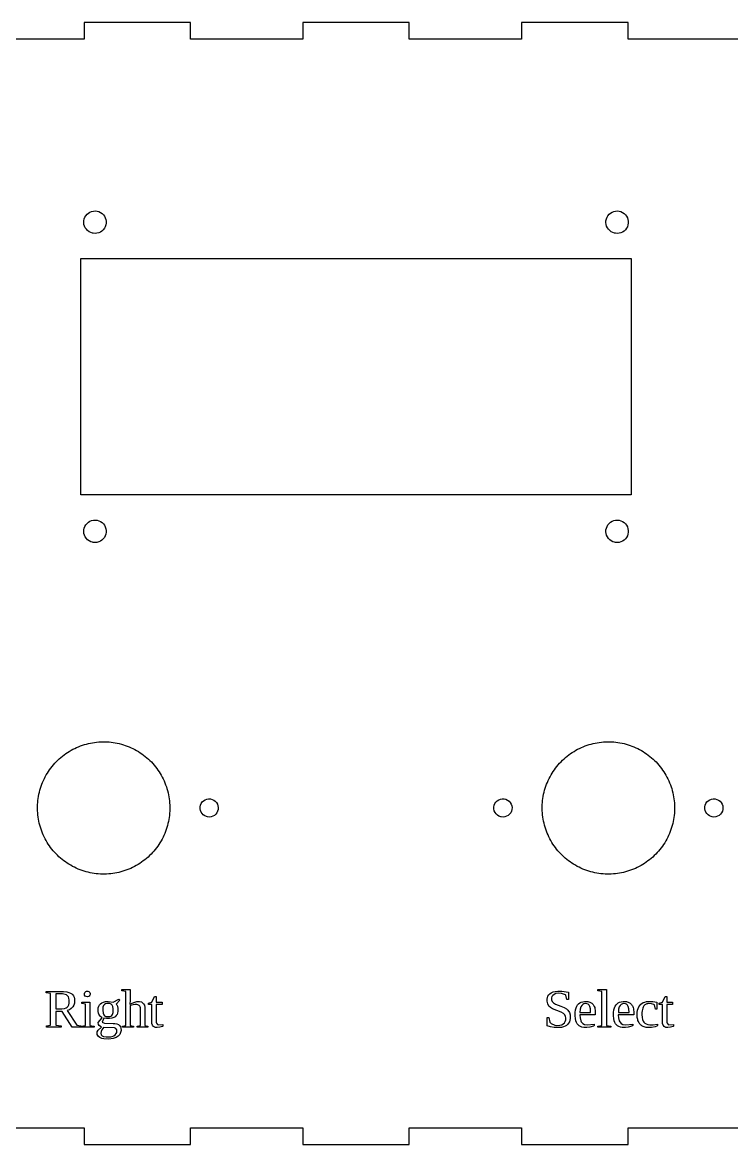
# Model space of a CAD drawing. Header units: metres. Extents: x 0 to 390, y 0 to 200.
# Drawn here: x 135.5 to 262, y 0 to 200 of the extents above; entities that cross this region are included whole.
import ezdxf

# ---------------------------------------------------------------- set-up
doc = ezdxf.new("R2010")
doc.units = ezdxf.units.M

msp = doc.modelspace()

# ---------------------------------------------------------------- linework, layer by layer
for p, q in [((165.5, 200), (146.5, 200)), ((146.5, 200), (146.5, 197)), ((165.5, 197), (165.5, 200)), ((204.5, 200), (185.5, 200)), ((185.5, 200), (185.5, 197)), ((204.5, 197), (204.5, 200)), ((243.5, 200), (224.5, 200)), ((224.5, 200), (224.5, 197)), ((243.5, 197), (243.5, 200)), ((146.5, 197), (126.5, 197)), ((185.5, 197), (165.5, 197)), ((224.5, 197), (204.5, 197)), ((263.5, 197), (243.5, 197)), ((147.027, 165.805), (147.274, 166.018)), ((147.274, 166.018), (147.553, 166.188)), ((147.553, 166.188), (147.856, 166.31)), ((147.856, 166.31), (148.174, 166.381)), ((148.174, 166.381), (148.5, 166.399)), ((148.5, 166.399), (148.825, 166.365)), ((148.825, 166.365), (149.139, 166.277)), ((149.139, 166.277), (149.435, 166.14)), ((149.435, 166.14), (149.705, 165.957)), ((240.127, 165.805), (240.374, 166.018)), ((240.374, 166.018), (240.653, 166.188)), ((240.653, 166.188), (240.956, 166.31)), ((240.956, 166.31), (241.274, 166.381)), ((241.274, 166.381), (241.6, 166.399)), ((241.6, 166.399), (241.925, 166.365)), ((241.925, 166.365), (242.239, 166.277)), ((242.239, 166.277), (242.535, 166.14)), ((242.535, 166.14), (242.805, 165.957)), ((146.451, 164.325), (146.466, 164.651)), ((146.49, 164.001), (146.451, 164.325)), ((146.466, 164.651), (146.533, 164.97)), ((146.581, 163.687), (146.49, 164.001)), ((146.533, 164.97), (146.651, 165.274)), ((146.651, 165.274), (146.817, 165.555)), ((146.817, 165.555), (147.027, 165.805)), ((149.705, 165.957), (149.942, 165.732)), ((149.942, 165.732), (150.139, 165.472)), ((150.139, 165.472), (150.29, 165.183)), ((150.29, 165.183), (150.393, 164.873)), ((150.442, 164.224), (150.387, 163.903)), ((150.393, 164.873), (150.444, 164.551)), ((150.444, 164.551), (150.442, 164.224)), ((239.551, 164.325), (239.566, 164.651)), ((239.59, 164.001), (239.551, 164.325)), ((239.566, 164.651), (239.633, 164.97)), ((239.681, 163.687), (239.59, 164.001)), ((239.633, 164.97), (239.751, 165.274)), ((239.751, 165.274), (239.917, 165.555)), ((239.917, 165.555), (240.127, 165.805)), ((242.805, 165.957), (243.042, 165.732)), ((243.042, 165.732), (243.239, 165.472)), ((243.239, 165.472), (243.39, 165.183)), ((243.39, 165.183), (243.493, 164.873)), ((243.542, 164.224), (243.487, 163.903)), ((243.493, 164.873), (243.544, 164.551)), ((243.544, 164.551), (243.542, 164.224)), ((146.722, 163.393), (146.581, 163.687)), ((146.909, 163.125), (146.722, 163.393)), ((147.137, 162.891), (146.909, 163.125)), ((147.4, 162.698), (147.137, 162.891)), ((147.69, 162.55), (147.4, 162.698)), ((148.001, 162.451), (147.69, 162.55)), ((148.15, 162.423), (148.001, 162.451)), ((148.475, 162.4), (148.15, 162.423)), ((148.8, 162.431), (148.475, 162.4)), ((149.116, 162.514), (148.8, 162.431)), ((149.413, 162.647), (149.116, 162.514)), ((149.686, 162.827), (149.413, 162.647)), ((149.925, 163.049), (149.686, 162.827)), ((150.125, 163.307), (149.925, 163.049)), ((150.28, 163.594), (150.125, 163.307)), ((150.387, 163.903), (150.28, 163.594)), ((239.822, 163.393), (239.681, 163.687)), ((240.009, 163.125), (239.822, 163.393)), ((240.237, 162.891), (240.009, 163.125)), ((240.5, 162.698), (240.237, 162.891)), ((240.79, 162.55), (240.5, 162.698)), ((241.101, 162.451), (240.79, 162.55)), ((241.25, 162.423), (241.101, 162.451)), ((241.575, 162.4), (241.25, 162.423)), ((241.9, 162.431), (241.575, 162.4)), ((242.216, 162.514), (241.9, 162.431)), ((242.514, 162.647), (242.216, 162.514)), ((242.786, 162.827), (242.514, 162.647)), ((243.025, 163.049), (242.786, 162.827)), ((243.225, 163.307), (243.025, 163.049)), ((243.38, 163.594), (243.225, 163.307)), ((243.487, 163.903), (243.38, 163.594)), ((145.95, 115.8), (145.95, 157.9)), ((145.95, 157.9), (244.05, 157.9)), ((244.05, 157.9), (244.05, 115.8)), ((244.05, 115.8), (145.95, 115.8)), ((146.533, 109.87), (146.651, 110.174)), ((146.651, 110.174), (146.817, 110.455)), ((146.817, 110.455), (147.027, 110.705)), ((147.027, 110.705), (147.274, 110.918)), ((147.274, 110.918), (147.553, 111.088)), ((147.553, 111.088), (147.856, 111.21)), ((147.856, 111.21), (148.174, 111.281)), ((148.174, 111.281), (148.5, 111.299)), ((148.5, 111.299), (148.825, 111.265)), ((148.825, 111.265), (149.139, 111.177)), ((149.139, 111.177), (149.435, 111.04)), ((149.435, 111.04), (149.705, 110.857)), ((149.705, 110.857), (149.942, 110.632)), ((149.942, 110.632), (150.139, 110.372)), ((150.139, 110.372), (150.29, 110.083)), ((150.29, 110.083), (150.393, 109.773)), ((239.633, 109.87), (239.751, 110.174)), ((239.751, 110.174), (239.917, 110.455)), ((239.917, 110.455), (240.127, 110.705)), ((240.127, 110.705), (240.374, 110.918)), ((240.374, 110.918), (240.653, 111.088)), ((240.653, 111.088), (240.956, 111.21)), ((240.956, 111.21), (241.274, 111.281)), ((241.274, 111.281), (241.6, 111.299)), ((241.6, 111.299), (241.925, 111.265)), ((241.925, 111.265), (242.239, 111.177)), ((242.239, 111.177), (242.535, 111.04)), ((242.535, 111.04), (242.805, 110.857)), ((242.805, 110.857), (243.042, 110.632)), ((243.042, 110.632), (243.239, 110.372)), ((243.239, 110.372), (243.39, 110.083)), ((243.39, 110.083), (243.493, 109.773)), ((146.451, 109.225), (146.466, 109.551)), ((146.49, 108.901), (146.451, 109.225)), ((146.466, 109.551), (146.533, 109.87)), ((146.581, 108.587), (146.49, 108.901)), ((146.722, 108.293), (146.581, 108.587)), ((146.909, 108.025), (146.722, 108.293)), ((147.137, 107.791), (146.909, 108.025)), ((150.125, 108.207), (149.925, 107.949)), ((150.28, 108.494), (150.125, 108.207)), ((150.387, 108.803), (150.28, 108.494)), ((150.442, 109.124), (150.387, 108.803)), ((150.393, 109.773), (150.444, 109.451)), ((150.444, 109.451), (150.442, 109.124)), ((239.551, 109.225), (239.566, 109.551)), ((239.59, 108.901), (239.551, 109.225)), ((239.566, 109.551), (239.633, 109.87)), ((239.681, 108.587), (239.59, 108.901)), ((239.822, 108.293), (239.681, 108.587)), ((240.009, 108.025), (239.822, 108.293)), ((240.237, 107.791), (240.009, 108.025)), ((243.225, 108.207), (243.025, 107.949)), ((243.38, 108.494), (243.225, 108.207)), ((243.487, 108.803), (243.38, 108.494)), ((243.542, 109.124), (243.487, 108.803)), ((243.493, 109.773), (243.544, 109.451)), ((243.544, 109.451), (243.542, 109.124)), ((147.4, 107.598), (147.137, 107.791)), ((147.69, 107.45), (147.4, 107.598)), ((148.001, 107.351), (147.69, 107.45)), ((148.15, 107.323), (148.001, 107.351)), ((148.475, 107.3), (148.15, 107.323)), ((148.8, 107.331), (148.475, 107.3)), ((149.116, 107.414), (148.8, 107.331)), ((149.413, 107.547), (149.116, 107.414)), ((149.686, 107.727), (149.413, 107.547)), ((149.925, 107.949), (149.686, 107.727)), ((240.5, 107.598), (240.237, 107.791)), ((240.79, 107.45), (240.5, 107.598)), ((241.101, 107.351), (240.79, 107.45)), ((241.25, 107.323), (241.101, 107.351)), ((241.575, 107.3), (241.25, 107.323)), ((241.9, 107.331), (241.575, 107.3)), ((242.216, 107.414), (241.9, 107.331)), ((242.514, 107.547), (242.216, 107.414)), ((242.786, 107.727), (242.514, 107.547)), ((243.025, 107.949), (242.786, 107.727)), ((143.553, 69.8828), (143.866, 70.0805)), ((143.866, 70.0805), (144.186, 70.2682)), ((144.186, 70.2682), (144.511, 70.4457)), ((144.511, 70.4457), (144.842, 70.613)), ((144.842, 70.613), (145.178, 70.7698)), ((145.178, 70.7698), (145.519, 70.9159)), ((145.519, 70.9159), (145.864, 71.0513)), ((145.864, 71.0513), (146.213, 71.1758)), ((146.213, 71.1758), (146.566, 71.2892)), ((146.566, 71.2892), (146.922, 71.3915)), ((146.922, 71.3915), (147.281, 71.4826)), ((147.281, 71.4826), (147.643, 71.5623)), ((147.643, 71.5623), (148.008, 71.6306)), ((148.008, 71.6306), (148.374, 71.6874)), ((148.374, 71.6874), (148.742, 71.7327)), ((148.742, 71.7327), (149.111, 71.7665)), ((149.111, 71.7665), (149.481, 71.7886)), ((149.481, 71.7886), (149.852, 71.7991)), ((149.852, 71.7991), (150.222, 71.7979)), ((150.222, 71.7979), (150.593, 71.7851)), ((150.593, 71.7851), (150.963, 71.7607)), ((150.963, 71.7607), (151.332, 71.7246)), ((151.332, 71.7246), (151.699, 71.677)), ((151.699, 71.677), (152.065, 71.6179)), ((152.065, 71.6179), (152.429, 71.5472)), ((152.429, 71.5472), (152.791, 71.4652)), ((152.791, 71.4652), (153.149, 71.3719)), ((153.149, 71.3719), (153.505, 71.2674)), ((153.505, 71.2674), (153.857, 71.1517)), ((153.857, 71.1517), (154.206, 71.0251)), ((154.206, 71.0251), (154.55, 70.8875)), ((154.55, 70.8875), (154.89, 70.7392)), ((154.89, 70.7392), (155.225, 70.5804)), ((155.225, 70.5804), (155.554, 70.411)), ((155.554, 70.411), (155.879, 70.2314)), ((155.879, 70.2314), (156.197, 70.0417)), ((156.197, 70.0417), (156.509, 69.8421)), ((233.553, 69.8828), (233.866, 70.0805)), ((233.866, 70.0805), (234.186, 70.2682)), ((234.186, 70.2682), (234.511, 70.4457)), ((234.511, 70.4457), (234.842, 70.613)), ((234.842, 70.613), (235.178, 70.7698)), ((235.178, 70.7698), (235.519, 70.9159)), ((235.519, 70.9159), (235.864, 71.0513)), ((235.864, 71.0513), (236.213, 71.1758)), ((236.213, 71.1758), (236.566, 71.2892)), ((236.566, 71.2892), (236.922, 71.3915)), ((236.922, 71.3915), (237.281, 71.4826)), ((237.281, 71.4826), (237.643, 71.5623)), ((237.643, 71.5623), (238.008, 71.6306)), ((238.008, 71.6306), (238.374, 71.6874)), ((238.374, 71.6874), (238.742, 71.7327)), ((238.742, 71.7327), (239.111, 71.7665)), ((239.111, 71.7665), (239.481, 71.7886)), ((239.481, 71.7886), (239.852, 71.7991)), ((239.852, 71.7991), (240.222, 71.7979)), ((240.222, 71.7979), (240.593, 71.7851)), ((240.593, 71.7851), (240.963, 71.7607)), ((240.963, 71.7607), (241.332, 71.7246)), ((241.332, 71.7246), (241.699, 71.677)), ((241.699, 71.677), (242.065, 71.6179)), ((242.065, 71.6179), (242.429, 71.5472)), ((242.429, 71.5472), (242.791, 71.4652)), ((242.791, 71.4652), (243.149, 71.3719)), ((243.149, 71.3719), (243.505, 71.2674)), ((243.505, 71.2674), (243.857, 71.1517)), ((243.857, 71.1517), (244.206, 71.0251)), ((244.206, 71.0251), (244.55, 70.8875)), ((244.55, 70.8875), (244.89, 70.7392)), ((244.89, 70.7392), (245.225, 70.5804)), ((245.225, 70.5804), (245.554, 70.411)), ((245.554, 70.411), (245.879, 70.2314)), ((245.879, 70.2314), (246.197, 70.0417)), ((246.197, 70.0417), (246.509, 69.8421)), ((141.297, 67.9689), (141.552, 68.2383)), ((141.552, 68.2383), (141.815, 68.4996)), ((141.815, 68.4996), (142.086, 68.7525)), ((142.086, 68.7525), (142.365, 68.9968)), ((142.365, 68.9968), (142.651, 69.2322)), ((142.651, 69.2322), (142.945, 69.4585)), ((142.945, 69.4585), (143.245, 69.6754)), ((143.245, 69.6754), (143.553, 69.8828)), ((156.509, 69.8421), (156.815, 69.6328)), ((156.815, 69.6328), (157.115, 69.414)), ((157.115, 69.414), (157.407, 69.1859)), ((157.407, 69.1859), (157.692, 68.9487)), ((157.692, 68.9487), (157.969, 68.7027)), ((157.969, 68.7027), (158.238, 68.448)), ((158.238, 68.448), (158.5, 68.1851)), ((158.5, 68.1851), (158.753, 67.9141)), ((231.297, 67.9689), (231.552, 68.2383)), ((231.552, 68.2383), (231.815, 68.4996)), ((231.815, 68.4996), (232.086, 68.7525)), ((232.086, 68.7525), (232.365, 68.9968)), ((232.365, 68.9968), (232.651, 69.2322)), ((232.651, 69.2322), (232.945, 69.4585)), ((232.945, 69.4585), (233.245, 69.6754)), ((233.245, 69.6754), (233.553, 69.8828)), ((246.509, 69.8421), (246.815, 69.6328)), ((246.815, 69.6328), (247.115, 69.414)), ((247.115, 69.414), (247.407, 69.1859)), ((247.407, 69.1859), (247.692, 68.9487)), ((247.692, 68.9487), (247.969, 68.7027)), ((247.969, 68.7027), (248.238, 68.448)), ((248.238, 68.448), (248.5, 68.1851)), ((248.5, 68.1851), (248.753, 67.9141)), ((139.769, 65.8786), (139.958, 66.1971)), ((139.958, 66.1971), (140.158, 66.5094)), ((140.158, 66.5094), (140.367, 66.8154)), ((140.367, 66.8154), (140.586, 67.1146)), ((140.586, 67.1146), (140.814, 67.4068)), ((140.814, 67.4068), (141.051, 67.6916)), ((141.051, 67.6916), (141.297, 67.9689)), ((158.753, 67.9141), (158.997, 67.6353)), ((158.997, 67.6353), (159.232, 67.3489)), ((159.232, 67.3489), (159.458, 67.0553)), ((159.458, 67.0553), (159.675, 66.7547)), ((159.675, 66.7547), (159.883, 66.4474)), ((159.883, 66.4474), (160.08, 66.1338)), ((160.08, 66.1338), (160.268, 65.8142)), ((229.769, 65.8786), (229.958, 66.1971)), ((229.958, 66.1971), (230.158, 66.5094)), ((230.158, 66.5094), (230.367, 66.8154)), ((230.367, 66.8154), (230.586, 67.1146)), ((230.586, 67.1146), (230.814, 67.4068)), ((230.814, 67.4068), (231.051, 67.6916)), ((231.051, 67.6916), (231.297, 67.9689)), ((248.753, 67.9141), (248.997, 67.6353)), ((248.997, 67.6353), (249.232, 67.3489)), ((249.232, 67.3489), (249.458, 67.0553)), ((249.458, 67.0553), (249.675, 66.7547)), ((249.675, 66.7547), (249.883, 66.4474)), ((249.883, 66.4474), (250.08, 66.1338)), ((250.08, 66.1338), (250.268, 65.8142)), ((138.848, 63.8573), (138.975, 64.2057)), ((138.975, 64.2057), (139.112, 64.5499)), ((139.112, 64.5499), (139.261, 64.8896)), ((139.261, 64.8896), (139.42, 65.2245)), ((139.42, 65.2245), (139.589, 65.5543)), ((139.589, 65.5543), (139.769, 65.8786)), ((160.268, 65.8142), (160.446, 65.4888)), ((160.446, 65.4888), (160.613, 65.158)), ((160.613, 65.158), (160.77, 64.8221)), ((160.77, 64.8221), (160.916, 64.4814)), ((160.916, 64.4814), (161.051, 64.1363)), ((161.051, 64.1363), (161.176, 63.7871)), ((228.848, 63.8573), (228.975, 64.2057)), ((228.975, 64.2057), (229.112, 64.5499)), ((229.112, 64.5499), (229.261, 64.8896)), ((229.261, 64.8896), (229.42, 65.2245)), ((229.42, 65.2245), (229.589, 65.5543)), ((229.589, 65.5543), (229.769, 65.8786)), ((250.268, 65.8142), (250.446, 65.4888)), ((250.446, 65.4888), (250.613, 65.158)), ((250.613, 65.158), (250.77, 64.8221)), ((250.77, 64.8221), (250.916, 64.4814)), ((250.916, 64.4814), (251.051, 64.1363)), ((251.051, 64.1363), (251.176, 63.7871)), ((138.323, 61.6993), (138.382, 62.0653)), ((138.382, 62.0653), (138.453, 62.4292)), ((138.453, 62.4292), (138.535, 62.7907)), ((138.535, 62.7907), (138.628, 63.1494)), ((138.628, 63.1494), (138.733, 63.5051)), ((138.733, 63.5051), (138.848, 63.8573)), ((161.176, 63.7871), (161.289, 63.4342)), ((161.289, 63.4342), (161.391, 63.0779)), ((161.391, 63.0779), (161.483, 62.7186)), ((161.483, 62.7186), (161.562, 62.3566)), ((161.562, 62.3566), (161.631, 61.9922)), ((228.323, 61.6993), (228.382, 62.0653)), ((228.382, 62.0653), (228.453, 62.4292)), ((228.453, 62.4292), (228.535, 62.7907)), ((228.535, 62.7907), (228.628, 63.1494)), ((228.628, 63.1494), (228.733, 63.5051)), ((228.733, 63.5051), (228.848, 63.8573)), ((251.176, 63.7871), (251.289, 63.4342)), ((251.289, 63.4342), (251.391, 63.0779)), ((251.391, 63.0779), (251.483, 62.7186)), ((251.483, 62.7186), (251.562, 62.3566)), ((251.562, 62.3566), (251.631, 61.9922)), ((138.201, 59.8517), (138.202, 60.2224)), ((138.202, 60.2224), (138.215, 60.5929)), ((138.215, 60.5929), (138.239, 60.9628)), ((138.239, 60.9628), (138.275, 61.3317)), ((138.275, 61.3317), (138.323, 61.6993)), ((161.631, 61.9922), (161.687, 61.6259)), ((161.687, 61.6259), (161.733, 61.258)), ((161.733, 61.258), (161.766, 60.8889)), ((161.766, 60.8889), (161.789, 60.5188)), ((161.789, 60.5188), (161.799, 60.1483)), ((161.799, 60.1483), (161.798, 59.7776)), ((167.18, 59.8674), (167.187, 60.1935)), ((167.187, 60.1935), (167.258, 60.5118)), ((167.258, 60.5118), (167.391, 60.8095)), ((167.391, 60.8095), (167.581, 61.0746)), ((167.581, 61.0746), (167.812, 61.2902)), ((167.812, 61.2902), (168.09, 61.4615)), ((168.09, 61.4615), (168.396, 61.5739)), ((168.396, 61.5739), (168.708, 61.6224)), ((168.708, 61.6224), (169.034, 61.608)), ((169.034, 61.608), (169.35, 61.5289)), ((169.35, 61.5289), (169.645, 61.3882)), ((169.645, 61.3882), (169.905, 61.1915)), ((169.905, 61.1915), (170.121, 60.9469)), ((170.121, 60.9469), (170.279, 60.6734)), ((170.279, 60.6734), (170.384, 60.3644)), ((170.384, 60.3644), (170.424, 60.051)), ((170.424, 60.051), (170.402, 59.7256)), ((219.581, 60.1427), (219.642, 60.4632)), ((219.585, 59.8166), (219.581, 60.1427)), ((219.642, 60.4632), (219.766, 60.7649)), ((219.766, 60.7649), (219.948, 61.0358)), ((219.948, 61.0358), (220.18, 61.265)), ((220.18, 61.265), (220.453, 61.4432)), ((220.453, 61.4432), (220.756, 61.5633)), ((220.756, 61.5633), (221.078, 61.6204)), ((221.078, 61.6204), (221.404, 61.6122)), ((221.404, 61.6122), (221.722, 61.539)), ((221.722, 61.539), (222.018, 61.4039)), ((222.018, 61.4039), (222.282, 61.2121)), ((222.282, 61.2121), (222.503, 60.9716)), ((222.503, 60.9716), (222.67, 60.6919)), ((222.67, 60.6919), (222.779, 60.3843)), ((222.779, 60.3843), (222.823, 60.0714)), ((222.823, 60.0714), (222.805, 59.7458)), ((228.201, 59.8517), (228.202, 60.2224)), ((228.202, 60.2224), (228.215, 60.5929)), ((228.215, 60.5929), (228.239, 60.9628)), ((228.239, 60.9628), (228.275, 61.3317)), ((228.275, 61.3317), (228.323, 61.6993)), ((251.631, 61.9922), (251.687, 61.6259)), ((251.687, 61.6259), (251.733, 61.258)), ((251.733, 61.258), (251.766, 60.8889)), ((251.766, 60.8889), (251.789, 60.5188)), ((251.789, 60.5188), (251.799, 60.1483)), ((251.799, 60.1483), (251.798, 59.7776)), ((257.18, 59.8674), (257.187, 60.1935)), ((257.187, 60.1935), (257.258, 60.5118)), ((257.258, 60.5118), (257.391, 60.8095)), ((257.391, 60.8095), (257.581, 61.0746)), ((257.581, 61.0746), (257.812, 61.2902)), ((257.812, 61.2902), (258.09, 61.4615)), ((258.09, 61.4615), (258.396, 61.5739)), ((258.396, 61.5739), (258.708, 61.6224)), ((258.708, 61.6224), (259.034, 61.608)), ((259.034, 61.608), (259.35, 61.5289)), ((259.35, 61.5289), (259.645, 61.3882)), ((259.645, 61.3882), (259.905, 61.1915)), ((259.905, 61.1915), (260.121, 60.9469)), ((260.121, 60.9469), (260.279, 60.6734)), ((260.279, 60.6734), (260.384, 60.3644)), ((260.384, 60.3644), (260.424, 60.051)), ((260.424, 60.051), (260.402, 59.7256)), ((138.211, 59.4812), (138.201, 59.8517)), ((138.234, 59.1111), (138.211, 59.4812)), ((138.267, 58.742), (138.234, 59.1111)), ((138.313, 58.3741), (138.267, 58.742)), ((138.369, 58.0078), (138.313, 58.3741)), ((138.438, 57.6434), (138.369, 58.0078)), ((161.677, 58.3007), (161.618, 57.9347)), ((161.725, 58.6683), (161.677, 58.3007)), ((161.761, 59.0372), (161.725, 58.6683)), ((161.785, 59.4071), (161.761, 59.0372)), ((161.798, 59.7776), (161.785, 59.4071)), ((167.24, 59.5466), (167.18, 59.8674)), ((167.357, 59.2532), (167.24, 59.5466)), ((167.535, 58.98), (167.357, 59.2532)), ((167.764, 58.7479), (167.535, 58.98)), ((168.035, 58.5663), (167.764, 58.7479)), ((168.327, 58.4453), (168.035, 58.5663)), ((168.495, 58.4038), (168.327, 58.4453)), ((168.82, 58.3751), (168.495, 58.4038)), ((169.145, 58.4119), (168.82, 58.3751)), ((169.455, 58.5127), (169.145, 58.4119)), ((169.739, 58.6735), (169.455, 58.5127)), ((169.985, 58.8876), (169.739, 58.6735)), ((170.177, 59.1379), (169.985, 58.8876)), ((170.318, 59.4208), (170.177, 59.1379)), ((170.402, 59.7256), (170.318, 59.4208)), ((219.655, 59.4978), (219.585, 59.8166)), ((219.786, 59.1993), (219.655, 59.4978)), ((219.974, 58.9331), (219.786, 59.1993)), ((220.212, 58.7098), (219.974, 58.9331)), ((220.49, 58.5385), (220.212, 58.7098)), ((220.796, 58.4261), (220.49, 58.5385)), ((220.896, 58.4038), (220.796, 58.4261)), ((221.22, 58.3751), (220.896, 58.4038)), ((221.545, 58.4119), (221.22, 58.3751)), ((221.855, 58.5127), (221.545, 58.4119)), ((222.139, 58.6735), (221.855, 58.5127)), ((222.385, 58.8876), (222.139, 58.6735)), ((222.577, 59.1379), (222.385, 58.8876)), ((222.722, 59.4304), (222.577, 59.1379)), ((222.805, 59.7458), (222.722, 59.4304)), ((228.211, 59.4812), (228.201, 59.8517)), ((228.234, 59.1111), (228.211, 59.4812)), ((228.267, 58.742), (228.234, 59.1111)), ((228.313, 58.3741), (228.267, 58.742)), ((228.369, 58.0078), (228.313, 58.3741)), ((228.438, 57.6434), (228.369, 58.0078)), ((251.677, 58.3007), (251.618, 57.9347)), ((251.725, 58.6683), (251.677, 58.3007)), ((251.761, 59.0372), (251.725, 58.6683)), ((251.785, 59.4071), (251.761, 59.0372)), ((251.798, 59.7776), (251.785, 59.4071)), ((257.24, 59.5466), (257.18, 59.8674)), ((257.357, 59.2532), (257.24, 59.5466)), ((257.535, 58.98), (257.357, 59.2532)), ((257.764, 58.7479), (257.535, 58.98)), ((258.035, 58.5663), (257.764, 58.7479)), ((258.327, 58.4453), (258.035, 58.5663)), ((258.495, 58.4038), (258.327, 58.4453)), ((258.82, 58.3751), (258.495, 58.4038)), ((259.145, 58.4119), (258.82, 58.3751)), ((259.455, 58.5127), (259.145, 58.4119)), ((259.739, 58.6735), (259.455, 58.5127)), ((259.985, 58.8876), (259.739, 58.6735)), ((260.177, 59.1379), (259.985, 58.8876)), ((260.318, 59.4208), (260.177, 59.1379)), ((260.402, 59.7256), (260.318, 59.4208)), ((138.517, 57.2814), (138.438, 57.6434)), ((138.609, 56.9221), (138.517, 57.2814)), ((138.711, 56.5658), (138.609, 56.9221)), ((138.824, 56.2129), (138.711, 56.5658)), ((138.949, 55.8637), (138.824, 56.2129)), ((161.152, 56.1427), (161.025, 55.7943)), ((161.267, 56.4949), (161.152, 56.1427)), ((161.372, 56.8506), (161.267, 56.4949)), ((161.465, 57.2093), (161.372, 56.8506)), ((161.547, 57.5708), (161.465, 57.2093)), ((161.618, 57.9347), (161.547, 57.5708)), ((228.517, 57.2814), (228.438, 57.6434)), ((228.609, 56.9221), (228.517, 57.2814)), ((228.711, 56.5658), (228.609, 56.9221)), ((228.824, 56.2129), (228.711, 56.5658)), ((228.949, 55.8637), (228.824, 56.2129)), ((251.152, 56.1427), (251.025, 55.7943)), ((251.267, 56.4949), (251.152, 56.1427)), ((251.372, 56.8506), (251.267, 56.4949)), ((251.465, 57.2093), (251.372, 56.8506)), ((251.547, 57.5708), (251.465, 57.2093)), ((251.618, 57.9347), (251.547, 57.5708)), ((139.084, 55.5186), (138.949, 55.8637)), ((139.23, 55.1779), (139.084, 55.5186)), ((139.387, 54.842), (139.23, 55.1779)), ((139.554, 54.5112), (139.387, 54.842)), ((139.732, 54.1858), (139.554, 54.5112)), ((139.92, 53.8662), (139.732, 54.1858)), ((160.231, 54.1214), (160.042, 53.8029)), ((160.411, 54.4457), (160.231, 54.1214)), ((160.58, 54.7755), (160.411, 54.4457)), ((160.739, 55.1104), (160.58, 54.7755)), ((160.888, 55.4501), (160.739, 55.1104)), ((161.025, 55.7943), (160.888, 55.4501)), ((229.084, 55.5186), (228.949, 55.8637)), ((229.23, 55.1779), (229.084, 55.5186)), ((229.387, 54.842), (229.23, 55.1779)), ((229.554, 54.5112), (229.387, 54.842)), ((229.732, 54.1858), (229.554, 54.5112)), ((229.92, 53.8662), (229.732, 54.1858)), ((250.231, 54.1214), (250.042, 53.8029)), ((250.411, 54.4457), (250.231, 54.1214)), ((250.58, 54.7755), (250.411, 54.4457)), ((250.739, 55.1104), (250.58, 54.7755)), ((250.888, 55.4501), (250.739, 55.1104)), ((251.025, 55.7943), (250.888, 55.4501)), ((140.117, 53.5526), (139.92, 53.8662)), ((140.325, 53.2453), (140.117, 53.5526)), ((140.542, 52.9447), (140.325, 53.2453)), ((140.768, 52.6511), (140.542, 52.9447)), ((141.003, 52.3647), (140.768, 52.6511)), ((141.247, 52.0859), (141.003, 52.3647)), ((141.5, 51.8149), (141.247, 52.0859)), ((158.703, 52.0311), (158.448, 51.7617)), ((158.949, 52.3084), (158.703, 52.0311)), ((159.186, 52.5932), (158.949, 52.3084)), ((159.414, 52.8854), (159.186, 52.5932)), ((159.633, 53.1846), (159.414, 52.8854)), ((159.842, 53.4906), (159.633, 53.1846)), ((160.042, 53.8029), (159.842, 53.4906)), ((230.117, 53.5526), (229.92, 53.8662)), ((230.325, 53.2453), (230.117, 53.5526)), ((230.542, 52.9447), (230.325, 53.2453)), ((230.768, 52.6511), (230.542, 52.9447)), ((231.003, 52.3647), (230.768, 52.6511)), ((231.247, 52.0859), (231.003, 52.3647)), ((231.5, 51.8149), (231.247, 52.0859)), ((248.703, 52.0311), (248.448, 51.7617)), ((248.949, 52.3084), (248.703, 52.0311)), ((249.186, 52.5932), (248.949, 52.3084)), ((249.414, 52.8854), (249.186, 52.5932)), ((249.633, 53.1846), (249.414, 52.8854)), ((249.842, 53.4906), (249.633, 53.1846)), ((250.042, 53.8029), (249.842, 53.4906)), ((141.762, 51.552), (141.5, 51.8149)), ((142.031, 51.2973), (141.762, 51.552)), ((142.308, 51.0513), (142.031, 51.2973)), ((142.593, 50.8141), (142.308, 51.0513)), ((142.885, 50.586), (142.593, 50.8141)), ((143.185, 50.3672), (142.885, 50.586)), ((143.491, 50.1579), (143.185, 50.3672)), ((143.803, 49.9583), (143.491, 50.1579)), ((156.447, 50.1172), (156.134, 49.9195)), ((156.755, 50.3246), (156.447, 50.1172)), ((157.055, 50.5415), (156.755, 50.3246)), ((157.349, 50.7678), (157.055, 50.5415)), ((157.635, 51.0032), (157.349, 50.7678)), ((157.914, 51.2475), (157.635, 51.0032)), ((158.185, 51.5004), (157.914, 51.2475)), ((158.448, 51.7617), (158.185, 51.5004)), ((231.762, 51.552), (231.5, 51.8149)), ((232.031, 51.2973), (231.762, 51.552)), ((232.308, 51.0513), (232.031, 51.2973)), ((232.593, 50.8141), (232.308, 51.0513)), ((232.885, 50.586), (232.593, 50.8141)), ((233.185, 50.3672), (232.885, 50.586)), ((233.491, 50.1579), (233.185, 50.3672)), ((233.803, 49.9583), (233.491, 50.1579)), ((246.447, 50.1172), (246.134, 49.9195)), ((246.755, 50.3246), (246.447, 50.1172)), ((247.055, 50.5415), (246.755, 50.3246)), ((247.349, 50.7678), (247.055, 50.5415)), ((247.635, 51.0032), (247.349, 50.7678)), ((247.914, 51.2475), (247.635, 51.0032)), ((248.185, 51.5004), (247.914, 51.2475)), ((248.448, 51.7617), (248.185, 51.5004)), ((144.121, 49.7686), (143.803, 49.9583)), ((144.446, 49.589), (144.121, 49.7686)), ((144.775, 49.4196), (144.446, 49.589)), ((145.11, 49.2608), (144.775, 49.4196)), ((145.45, 49.1125), (145.11, 49.2608)), ((145.794, 48.9749), (145.45, 49.1125)), ((146.143, 48.8483), (145.794, 48.9749)), ((146.495, 48.7326), (146.143, 48.8483)), ((146.851, 48.6281), (146.495, 48.7326)), ((147.209, 48.5348), (146.851, 48.6281)), ((147.571, 48.4528), (147.209, 48.5348)), ((147.935, 48.3821), (147.571, 48.4528)), ((148.301, 48.323), (147.935, 48.3821)), ((148.668, 48.2754), (148.301, 48.323)), ((149.037, 48.2393), (148.668, 48.2754)), ((149.407, 48.2149), (149.037, 48.2393)), ((149.778, 48.2021), (149.407, 48.2149)), ((150.148, 48.2009), (149.778, 48.2021)), ((150.519, 48.2114), (150.148, 48.2009)), ((150.889, 48.2335), (150.519, 48.2114)), ((151.258, 48.2673), (150.889, 48.2335)), ((151.626, 48.3126), (151.258, 48.2673)), ((151.992, 48.3694), (151.626, 48.3126)), ((152.357, 48.4377), (151.992, 48.3694)), ((152.719, 48.5174), (152.357, 48.4377)), ((153.078, 48.6085), (152.719, 48.5174)), ((153.434, 48.7108), (153.078, 48.6085)), ((153.787, 48.8242), (153.434, 48.7108)), ((154.136, 48.9487), (153.787, 48.8242)), ((154.481, 49.0841), (154.136, 48.9487)), ((154.822, 49.2302), (154.481, 49.0841)), ((155.158, 49.387), (154.822, 49.2302)), ((155.489, 49.5543), (155.158, 49.387)), ((155.814, 49.7318), (155.489, 49.5543)), ((156.134, 49.9195), (155.814, 49.7318)), ((234.121, 49.7686), (233.803, 49.9583)), ((234.446, 49.589), (234.121, 49.7686)), ((234.775, 49.4196), (234.446, 49.589)), ((235.11, 49.2608), (234.775, 49.4196)), ((235.45, 49.1125), (235.11, 49.2608)), ((235.794, 48.9749), (235.45, 49.1125)), ((236.143, 48.8483), (235.794, 48.9749)), ((236.495, 48.7326), (236.143, 48.8483)), ((236.851, 48.6281), (236.495, 48.7326)), ((237.209, 48.5348), (236.851, 48.6281)), ((237.571, 48.4528), (237.209, 48.5348)), ((237.935, 48.3821), (237.571, 48.4528)), ((238.301, 48.323), (237.935, 48.3821)), ((238.668, 48.2754), (238.301, 48.323)), ((239.037, 48.2393), (238.668, 48.2754)), ((239.407, 48.2149), (239.037, 48.2393)), ((239.778, 48.2021), (239.407, 48.2149)), ((240.148, 48.2009), (239.778, 48.2021)), ((240.519, 48.2114), (240.148, 48.2009)), ((240.889, 48.2335), (240.519, 48.2114)), ((241.258, 48.2673), (240.889, 48.2335)), ((241.626, 48.3126), (241.258, 48.2673)), ((241.992, 48.3694), (241.626, 48.3126)), ((242.357, 48.4377), (241.992, 48.3694)), ((242.719, 48.5174), (242.357, 48.4377)), ((243.078, 48.6085), (242.719, 48.5174)), ((243.434, 48.7108), (243.078, 48.6085)), ((243.787, 48.8242), (243.434, 48.7108)), ((244.136, 48.9487), (243.787, 48.8242)), ((244.481, 49.0841), (244.136, 48.9487)), ((244.822, 49.2302), (244.481, 49.0841)), ((245.158, 49.387), (244.822, 49.2302)), ((245.489, 49.5543), (245.158, 49.387)), ((245.814, 49.7318), (245.489, 49.5543)), ((246.134, 49.9195), (245.814, 49.7318)), ((139.729, 27.048), (139.729, 27.3)), ((139.729, 27.3), (142.48, 27.3)), ((140.546, 26.925), (139.729, 27.048)), ((140.546, 21.28), (140.546, 26.925)), ((142.68, 26.8535), (141.463, 26.872)), ((141.463, 26.872), (141.463, 24.164)), ((142.48, 27.3), (142.862, 27.2888)), ((143.116, 26.7724), (142.68, 26.8535)), ((142.862, 27.2888), (143.406, 27.2232)), ((143.384, 26.6602), (143.116, 26.7724)), ((143.561, 26.5266), (143.384, 26.6602)), ((143.406, 27.2232), (143.798, 27.1209)), ((143.699, 26.345), (143.561, 26.5266)), ((143.804, 26.0905), (143.699, 26.345)), ((143.798, 27.1209), (144.092, 26.9929)), ((143.866, 25.7159), (143.804, 26.0905)), ((144.092, 26.9929), (144.317, 26.844)), ((144.317, 26.844), (144.486, 26.678)), ((144.486, 26.678), (144.621, 26.4822)), ((144.621, 26.4822), (144.724, 26.2459)), ((144.724, 26.2459), (144.791, 25.9646)), ((146.558, 26.7692), (146.559, 26.9451)), ((146.608, 26.6189), (146.558, 26.7692)), ((146.559, 26.9451), (146.611, 27.097)), ((146.723, 26.4733), (146.608, 26.6189)), ((146.611, 27.097), (146.808, 27.3018)), ((146.858, 26.383), (146.723, 26.4733)), ((146.808, 27.3018), (146.956, 27.3599)), ((146.884, 26.3722), (146.858, 26.383)), ((147.111, 26.3419), (146.884, 26.3722)), ((146.956, 27.3599), (147.181, 27.3586)), ((147.268, 26.3804), (147.111, 26.3419)), ((147.181, 27.3586), (147.329, 27.2985)), ((147.405, 26.4688), (147.268, 26.3804)), ((147.329, 27.2985), (147.53, 27.0802)), ((147.515, 26.6024), (147.405, 26.4688)), ((147.571, 26.7505), (147.515, 26.6024)), ((147.53, 27.0802), (147.577, 26.9258)), ((147.577, 26.9258), (147.571, 26.7505)), ((153.261, 27.406), (153.261, 27.62)), ((153.261, 27.62), (154.715, 27.62)), ((153.926, 27.292), (153.261, 27.406)), ((153.926, 21.233), (153.926, 27.292)), ((154.715, 27.62), (154.715, 25.7183)), ((158.602, 25.38), (159.082, 26.392)), ((159.082, 26.392), (159.381, 26.392)), ((159.381, 26.392), (159.381, 25.38)), ((229.063, 25.9399), (229.119, 26.221)), ((229.119, 26.221), (229.218, 26.465)), ((229.218, 26.465), (229.363, 26.6833)), ((229.363, 26.6833), (229.561, 26.883)), ((229.561, 26.883), (229.814, 27.0583)), ((229.814, 27.0583), (230.121, 27.1985)), ((229.932, 26.3817), (229.859, 26.1325)), ((229.859, 26.1325), (229.865, 25.8079)), ((230.076, 26.5911), (229.932, 26.3817)), ((230.31, 26.7712), (230.076, 26.5911)), ((230.121, 27.1985), (230.511, 27.3039)), ((230.645, 26.9023), (230.31, 26.7712)), ((230.511, 27.3039), (231, 27.3594)), ((231.134, 26.9642), (230.645, 26.9023)), ((231, 27.3594), (231.68, 27.3454)), ((231.613, 26.9331), (231.134, 26.9642)), ((232.008, 26.827), (231.613, 26.9331)), ((231.68, 27.3454), (232.876, 27.16)), ((232.339, 26.6572), (232.008, 26.827)), ((232.401, 26.614), (232.339, 26.6572)), ((232.567, 25.835), (232.401, 26.614)), ((232.876, 27.16), (232.876, 25.835)), ((238.091, 27.406), (238.091, 27.62)), ((238.091, 27.62), (239.639, 27.62)), ((238.851, 27.292), (238.091, 27.406)), ((238.851, 21.233), (238.851, 27.292)), ((239.639, 27.62), (239.639, 21.233)), ((249.65, 25.38), (250.13, 26.392)), ((250.13, 26.392), (250.429, 26.392)), ((250.429, 26.392), (250.429, 25.38)), ((141.463, 24.164), (142.304, 24.164)), ((142.304, 24.164), (142.562, 24.1719)), ((142.562, 24.1719), (143.022, 24.24)), ((143.022, 24.24), (143.321, 24.3501)), ((143.321, 24.3501), (143.518, 24.483)), ((143.906, 24.029), (143.51, 23.869)), ((143.518, 24.483), (143.663, 24.6524)), ((143.663, 24.6524), (143.779, 24.8924)), ((143.779, 24.8924), (143.854, 25.2287)), ((143.854, 25.2287), (143.866, 25.7159)), ((144.223, 24.2456), (143.906, 24.029)), ((144.481, 24.5247), (144.223, 24.2456)), ((144.67, 24.8536), (144.481, 24.5247)), ((144.782, 25.2208), (144.67, 24.8536)), ((144.817, 25.606), (144.782, 25.2208)), ((144.791, 25.9646), (144.817, 25.606)), ((146.114, 25.166), (146.114, 25.38)), ((146.114, 25.38), (147.534, 25.38)), ((146.745, 25.047), (146.114, 25.166)), ((146.745, 21.233), (146.745, 25.047)), ((147.534, 25.38), (147.534, 21.233)), ((148.994, 24.009), (149.028, 24.3548)), ((149.011, 23.6922), (148.994, 24.009)), ((149.028, 24.3548), (149.113, 24.6402)), ((149.113, 24.6402), (149.246, 24.8803)), ((149.246, 24.8803), (149.428, 25.0855)), ((149.428, 25.0855), (149.657, 25.2529)), ((149.657, 25.2529), (149.941, 25.3819)), ((149.864, 24.4624), (149.82, 23.9274)), ((149.973, 24.7627), (149.864, 24.4624)), ((149.941, 25.3819), (150.309, 25.4719)), ((150.125, 24.9494), (149.973, 24.7627)), ((150.346, 25.0776), (150.125, 24.9494)), ((150.309, 25.4719), (150.804, 25.508)), ((150.684, 25.1441), (150.346, 25.0776)), ((151.09, 25.1159), (150.684, 25.1441)), ((150.804, 25.508), (151.678, 25.39)), ((151.347, 25.0138), (151.09, 25.1159)), ((151.518, 24.8583), (151.347, 25.0138)), ((151.643, 24.6119), (151.518, 24.8583)), ((151.72, 24.1672), (151.643, 24.6119)), ((151.678, 25.39), (152.727, 25.917)), ((151.69, 23.5509), (151.72, 24.1672)), ((152.894, 25.713), (152.233, 25.031)), ((152.233, 25.031), (152.322, 24.9163)), ((152.322, 24.9163), (152.453, 24.6493)), ((152.453, 24.6493), (152.536, 24.2761)), ((152.536, 24.2761), (152.543, 23.775)), ((152.727, 25.917), (152.894, 25.713)), ((154.715, 25.7183), (154.681, 25.028)), ((154.681, 25.028), (154.95, 25.1661)), ((155.561, 24.9442), (154.715, 24.814)), ((154.715, 24.814), (154.715, 21.233)), ((154.95, 25.1661), (155.356, 25.3304)), ((155.356, 25.3304), (155.899, 25.4798)), ((155.893, 24.9478), (155.561, 24.9442)), ((156.076, 24.917), (155.893, 24.9478)), ((155.899, 25.4798), (156.411, 25.4947)), ((156.222, 24.8607), (156.076, 24.917)), ((156.336, 24.7838), (156.222, 24.8607)), ((156.427, 24.6836), (156.336, 24.7838)), ((156.411, 25.4947), (156.714, 25.4178)), ((156.497, 24.5601), (156.427, 24.6836)), ((156.548, 24.392), (156.497, 24.5601)), ((156.572, 24.1687), (156.548, 24.392)), ((156.572, 21.233), (156.572, 24.1687)), ((156.714, 25.4178), (156.943, 25.2858)), ((156.943, 25.2858), (157.123, 25.0958)), ((157.123, 25.0958), (157.261, 24.8297)), ((157.261, 24.8297), (157.345, 24.4566)), ((157.345, 24.4566), (157.36, 21.233)), ((158.008, 25.195), (158.602, 25.38)), ((158.008, 24.981), (158.008, 25.195)), ((158.592, 24.981), (158.008, 24.981)), ((158.611, 21.5952), (158.592, 24.981)), ((159.381, 25.38), (160.402, 25.38)), ((160.402, 24.981), (159.381, 24.981)), ((159.381, 24.981), (159.381, 21.95)), ((160.402, 25.38), (160.402, 24.981)), ((229.058, 25.5781), (229.063, 25.9399)), ((229.173, 25.0526), (229.058, 25.5781)), ((229.402, 24.6747), (229.173, 25.0526)), ((229.657, 24.427), (229.402, 24.6747)), ((230.036, 24.1909), (229.657, 24.427)), ((229.865, 25.8079), (229.978, 25.5073)), ((229.978, 25.5073), (230.232, 25.2326)), ((230.776, 23.8977), (230.036, 24.1909)), ((230.232, 25.2326), (230.581, 25.0191)), ((230.581, 25.0191), (231.509, 24.6731)), ((231.509, 24.6731), (232.122, 24.4261)), ((232.122, 24.4261), (232.499, 24.2104)), ((232.499, 24.2104), (232.794, 23.948)), ((232.876, 25.835), (232.567, 25.835)), ((234.075, 23.5655), (234.136, 24.011)), ((234.136, 24.011), (234.235, 24.3722)), ((234.235, 24.3722), (234.364, 24.6608)), ((234.364, 24.6608), (234.513, 24.8875)), ((234.513, 24.8875), (234.69, 25.0784)), ((234.69, 25.0784), (234.904, 25.2406)), ((234.904, 25.2406), (235.145, 25.3645)), ((234.977, 24.1419), (234.927, 23.524)), ((235.092, 24.538), (234.977, 24.1419)), ((235.247, 24.8015), (235.092, 24.538)), ((235.145, 25.3645), (235.426, 25.453)), ((235.43, 24.9764), (235.247, 24.8015)), ((235.426, 25.453), (235.765, 25.5019)), ((235.637, 25.0807), (235.43, 24.9764)), ((235.893, 25.1268), (235.637, 25.0807)), ((235.765, 25.5019), (236.159, 25.5001)), ((236.174, 25.1011), (235.893, 25.1268)), ((236.159, 25.5001), (236.356, 25.4762)), ((236.382, 25.0105), (236.174, 25.1011)), ((236.356, 25.4762), (236.517, 25.4424)), ((236.55, 24.8562), (236.382, 25.0105)), ((236.517, 25.4424), (236.667, 25.3963)), ((236.684, 24.6212), (236.55, 24.8562)), ((236.667, 25.3963), (236.807, 25.3381)), ((236.791, 24.2051), (236.684, 24.6212)), ((236.836, 23.524), (236.791, 24.2051)), ((236.807, 25.3381), (236.936, 25.2678)), ((236.936, 25.2678), (237.055, 25.1853)), ((237.055, 25.1853), (237.163, 25.0906)), ((237.163, 25.0906), (237.261, 24.9837)), ((237.261, 24.9837), (237.348, 24.8647)), ((237.348, 24.8647), (237.424, 24.7336)), ((237.424, 24.7336), (237.49, 24.5903)), ((237.49, 24.5903), (237.552, 24.4116)), ((237.552, 24.4116), (237.6, 24.217)), ((237.6, 24.217), (237.638, 23.9791)), ((240.927, 23.5655), (240.987, 24.011)), ((240.987, 24.011), (241.086, 24.3722)), ((241.086, 24.3722), (241.215, 24.6608)), ((241.215, 24.6608), (241.364, 24.8875)), ((241.364, 24.8875), (241.542, 25.0784)), ((241.542, 25.0784), (241.755, 25.2406)), ((241.755, 25.2406), (241.996, 25.3645)), ((241.828, 24.1419), (241.778, 23.524)), ((241.944, 24.538), (241.828, 24.1419)), ((242.098, 24.8015), (241.944, 24.538)), ((241.996, 25.3645), (242.278, 25.453)), ((242.281, 24.9764), (242.098, 24.8015)), ((242.278, 25.453), (242.616, 25.5019)), ((242.489, 25.0807), (242.281, 24.9764)), ((242.745, 25.1268), (242.489, 25.0807)), ((242.616, 25.5019), (243.01, 25.5001)), ((243.026, 25.1011), (242.745, 25.1268)), ((243.01, 25.5001), (243.207, 25.4762)), ((243.233, 25.0105), (243.026, 25.1011)), ((243.207, 25.4762), (243.368, 25.4424)), ((243.401, 24.8562), (243.233, 25.0105)), ((243.368, 25.4424), (243.519, 25.3963)), ((243.535, 24.6212), (243.401, 24.8562)), ((243.519, 25.3963), (243.659, 25.3381)), ((243.642, 24.2051), (243.535, 24.6212)), ((243.687, 23.524), (243.642, 24.2051)), ((243.659, 25.3381), (243.788, 25.2678)), ((243.788, 25.2678), (243.907, 25.1853)), ((243.907, 25.1853), (244.015, 25.0906)), ((244.015, 25.0906), (244.112, 24.9837)), ((244.112, 24.9837), (244.199, 24.8647)), ((244.199, 24.8647), (244.276, 24.7336)), ((244.276, 24.7336), (244.341, 24.5903)), ((244.341, 24.5903), (244.404, 24.4116)), ((244.404, 24.4116), (244.452, 24.217)), ((244.452, 24.217), (244.49, 23.9791)), ((245.192, 23.9385), (245.289, 24.2729)), ((245.289, 24.2729), (245.419, 24.5584)), ((245.419, 24.5584), (245.579, 24.7993)), ((245.579, 24.7993), (245.762, 24.9995)), ((245.762, 24.9995), (245.972, 25.1669)), ((245.972, 25.1669), (246.209, 25.301)), ((246.06, 24.0738), (246.015, 23.835)), ((246.121, 24.2884), (246.06, 24.0738)), ((246.19, 24.4606), (246.121, 24.2884)), ((246.262, 24.5971), (246.19, 24.4606)), ((246.209, 25.301), (246.486, 25.4058)), ((246.344, 24.718), (246.262, 24.5971)), ((246.436, 24.8233), (246.344, 24.718)), ((246.525, 24.9026), (246.436, 24.8233)), ((246.486, 25.4058), (246.821, 25.4784)), ((246.623, 24.97), (246.525, 24.9026)), ((246.728, 25.0255), (246.623, 24.97)), ((246.84, 25.069), (246.728, 25.0255)), ((246.821, 25.4784), (247.206, 25.5077)), ((246.979, 25.1041), (246.84, 25.069)), ((247.128, 25.1236), (246.979, 25.1041)), ((247.681, 25.0885), (247.128, 25.1236)), ((247.206, 25.5077), (247.915, 25.4724)), ((248.121, 24.9422), (247.681, 25.0885)), ((247.915, 25.4724), (248.656, 25.361)), ((248.191, 24.905), (248.121, 24.9422)), ((248.395, 24.116), (248.191, 24.905)), ((248.656, 24.116), (248.395, 24.116)), ((248.656, 25.361), (248.656, 24.116)), ((249.056, 25.195), (249.65, 25.38)), ((249.056, 24.981), (249.056, 25.195)), ((249.64, 24.981), (249.056, 24.981)), ((249.659, 21.5952), (249.64, 24.981)), ((250.429, 25.38), (251.45, 25.38)), ((251.45, 24.981), (250.429, 24.981)), ((250.429, 24.981), (250.429, 21.95)), ((251.45, 25.38), (251.45, 24.981)), ((142.608, 23.736), (141.463, 23.736)), ((141.463, 23.736), (141.463, 21.28)), ((144.399, 20.9), (142.608, 23.736)), ((143.51, 23.869), (145.235, 21.28)), ((148.994, 21.736), (149.744, 22.611)), ((149.062, 23.4291), (149.011, 23.6922)), ((149.137, 23.2198), (149.062, 23.4291)), ((149.239, 23.035), (149.137, 23.2198)), ((149.36, 22.8835), (149.239, 23.035)), ((149.505, 22.7538), (149.36, 22.8835)), ((149.686, 22.6398), (149.505, 22.7538)), ((149.744, 22.611), (149.686, 22.6398)), ((150.044, 22.507), (149.744, 21.842)), ((149.82, 23.9274), (149.883, 23.4266)), ((149.883, 23.4266), (150.003, 23.142)), ((150.003, 23.142), (150.158, 22.9717)), ((150.501, 22.4447), (150.044, 22.507)), ((150.158, 22.9717), (150.385, 22.8529)), ((150.385, 22.8529), (150.728, 22.7976)), ((151.056, 22.448), (150.501, 22.4447)), ((150.728, 22.7976), (151.119, 22.838)), ((151.476, 22.5191), (151.056, 22.448)), ((151.119, 22.838), (151.246, 22.8829)), ((151.246, 22.8829), (151.437, 23.0097)), ((151.437, 23.0097), (151.575, 23.1988)), ((151.795, 22.636), (151.476, 22.5191)), ((151.575, 23.1988), (151.69, 23.5509)), ((152.046, 22.7915), (151.795, 22.636)), ((152.238, 22.9766), (152.046, 22.7915)), ((152.38, 23.1899), (152.238, 22.9766)), ((152.482, 23.4473), (152.38, 23.1899)), ((152.543, 23.775), (152.482, 23.4473)), ((229.061, 21.173), (229.061, 22.646)), ((229.061, 22.646), (229.37, 22.646)), ((229.37, 22.646), (229.536, 21.786)), ((231.565, 23.6087), (230.776, 23.8977)), ((231.983, 23.3608), (231.565, 23.6087)), ((232.211, 23.1267), (231.983, 23.3608)), ((232.354, 22.848), (232.211, 23.1267)), ((232.296, 21.9341), (232.38, 22.2263)), ((232.398, 22.6016), (232.354, 22.848)), ((232.38, 22.2263), (232.398, 22.6016)), ((232.794, 23.948), (233.049, 23.5624)), ((233.133, 22.1504), (233.034, 21.8726)), ((233.049, 23.5624), (233.182, 23.1306)), ((233.193, 22.4718), (233.133, 22.1504)), ((233.182, 23.1306), (233.193, 22.4718)), ((234.066, 22.9633), (234.075, 23.5655)), ((234.115, 22.443), (234.066, 22.9633)), ((234.202, 22.0542), (234.115, 22.443)), ((234.313, 21.7584), (234.202, 22.0542)), ((237.663, 23.144), (234.917, 23.144)), ((234.917, 23.144), (234.917, 23.06)), ((234.917, 23.06), (234.94, 22.5863)), ((234.927, 23.524), (236.836, 23.524)), ((234.94, 22.5863), (235.066, 22.0487)), ((235.066, 22.0487), (235.166, 21.8553)), ((237.638, 23.9791), (237.659, 23.7212)), ((237.659, 23.7212), (237.663, 23.144)), ((240.918, 22.9633), (240.927, 23.5655)), ((240.967, 22.443), (240.918, 22.9633)), ((241.054, 22.0542), (240.967, 22.443)), ((241.165, 21.7584), (241.054, 22.0542)), ((244.514, 23.144), (241.768, 23.144)), ((241.768, 23.144), (241.768, 23.06)), ((241.768, 23.06), (241.792, 22.5863)), ((241.778, 23.524), (243.687, 23.524)), ((241.792, 22.5863), (241.918, 22.0487)), ((241.918, 22.0487), (242.018, 21.8553)), ((244.49, 23.9791), (244.51, 23.7212)), ((244.51, 23.7212), (244.514, 23.144)), ((245.118, 23.193), (245.132, 23.534)), ((245.127, 22.9032), (245.118, 23.193)), ((245.149, 22.6652), (245.127, 22.9032)), ((245.132, 23.534), (245.192, 23.9385)), ((245.184, 22.4418), (245.149, 22.6652)), ((245.225, 22.2618), (245.184, 22.4418)), ((245.276, 22.0926), (245.225, 22.2618)), ((245.337, 21.934), (245.276, 22.0926)), ((245.985, 23.544), (245.973, 23.193)), ((245.973, 23.193), (246.005, 22.6657)), ((246.015, 23.835), (245.985, 23.544)), ((246.005, 22.6657), (246.086, 22.276)), ((246.086, 22.276), (246.198, 21.9959)), ((139.791, 21.152), (140.546, 21.28)), ((139.791, 20.9), (139.791, 21.152)), ((142.427, 20.9), (139.791, 20.9)), ((141.463, 21.28), (142.427, 21.152)), ((142.427, 21.152), (142.427, 20.9)), ((145.923, 20.9), (144.399, 20.9)), ((145.235, 21.28), (145.923, 21.152)), ((145.923, 21.152), (145.923, 20.9)), ((145.985, 21.114), (146.745, 21.233)), ((145.985, 20.9), (145.985, 21.114)), ((148.299, 20.9), (145.985, 20.9)), ((147.534, 21.233), (148.299, 21.114)), ((148.299, 21.114), (148.299, 20.9)), ((148.837, 19.864), (148.866, 20.07)), ((148.866, 20.07), (149.016, 20.3707)), ((149.078, 21.4002), (148.994, 21.736)), ((149.016, 20.3707), (149.635, 20.93)), ((149.209, 21.214), (149.078, 21.4002)), ((149.445, 21.0179), (149.209, 21.214)), ((149.635, 20.93), (149.445, 21.0179)), ((149.532, 20.1389), (149.512, 19.8244)), ((149.647, 20.449), (149.532, 20.1389)), ((149.82, 20.7133), (149.647, 20.449)), ((149.744, 21.842), (149.746, 21.8338)), ((149.746, 21.8338), (149.831, 21.733)), ((149.958, 20.853), (149.82, 20.7133)), ((149.831, 21.733), (150.139, 21.6201)), ((151.953, 20.8232), (149.958, 20.853)), ((150.139, 21.6201), (151.678, 21.604)), ((151.678, 21.604), (151.96, 21.5907)), ((152.193, 20.6996), (151.953, 20.8232)), ((151.96, 21.5907), (152.349, 21.5128)), ((152.335, 20.4614), (152.193, 20.6996)), ((152.32, 19.9917), (152.357, 20.2634)), ((152.357, 20.2634), (152.335, 20.4614)), ((152.349, 21.5128), (152.622, 21.3866)), ((152.622, 21.3866), (152.817, 21.2239)), ((152.817, 21.2239), (152.974, 20.9988)), ((152.974, 20.9988), (153.071, 20.7153)), ((153.096, 20.3499), (153.026, 19.9559)), ((153.071, 20.7153), (153.096, 20.3499)), ((153.361, 21.114), (153.926, 21.233)), ((153.361, 20.9), (153.361, 21.114)), ((155.318, 20.9), (153.361, 20.9)), ((154.715, 21.233), (155.318, 21.114)), ((155.318, 21.114), (155.318, 20.9)), ((155.978, 21.114), (156.572, 21.233)), ((155.978, 20.9), (155.978, 21.114)), ((157.902, 20.9), (155.978, 20.9)), ((157.36, 21.233), (157.902, 21.114)), ((157.902, 21.114), (157.902, 20.9)), ((158.717, 21.2562), (158.611, 21.5952)), ((158.878, 21.041), (158.717, 21.2562)), ((159.095, 20.9054), (158.878, 21.041)), ((159.168, 20.8801), (159.095, 20.9054)), ((159.542, 20.8365), (159.168, 20.8801)), ((159.381, 21.95), (159.387, 21.8294)), ((159.387, 21.8294), (159.429, 21.6407)), ((159.429, 21.6407), (159.59, 21.4225)), ((160.04, 20.9), (159.542, 20.8365)), ((159.59, 21.4225), (159.756, 21.3449)), ((159.756, 21.3449), (160.559, 21.406)), ((160.512, 21.067), (160.04, 20.9)), ((160.559, 21.097), (160.512, 21.067)), ((160.559, 21.406), (160.559, 21.097)), ((229.673, 20.9886), (229.061, 21.173)), ((229.536, 21.786), (229.771, 21.5791)), ((230.319, 20.877), (229.673, 20.9886)), ((229.771, 21.5791), (230.428, 21.297)), ((230.532, 20.8557), (230.319, 20.877)), ((230.428, 21.297), (230.771, 21.2327)), ((231.163, 20.8386), (230.532, 20.8557)), ((230.771, 21.2327), (231.365, 21.2518)), ((231.61, 20.8819), (231.163, 20.8386)), ((231.365, 21.2518), (231.702, 21.3509)), ((231.978, 20.9704), (231.61, 20.8819)), ((231.702, 21.3509), (231.955, 21.4985)), ((231.955, 21.4985), (232.157, 21.6985)), ((232.279, 21.0937), (231.978, 20.9704)), ((232.157, 21.6985), (232.296, 21.9341)), ((232.52, 21.2422), (232.279, 21.0937)), ((232.729, 21.4239), (232.52, 21.2422)), ((232.9, 21.6344), (232.729, 21.4239)), ((233.034, 21.8726), (232.9, 21.6344)), ((234.442, 21.5278), (234.313, 21.7584)), ((234.599, 21.3346), (234.442, 21.5278)), ((234.785, 21.1742), (234.599, 21.3346)), ((235.003, 21.0448), (234.785, 21.1742)), ((235.277, 20.9387), (235.003, 21.0448)), ((235.166, 21.8553), (235.429, 21.5695)), ((235.603, 20.8677), (235.277, 20.9387)), ((235.429, 21.5695), (235.736, 21.4107)), ((235.661, 20.8598), (235.603, 20.8677)), ((236.183, 20.8382), (235.661, 20.8598)), ((235.736, 21.4107), (236.237, 21.3307)), ((236.673, 20.898), (236.183, 20.8382)), ((236.237, 21.3307), (237.487, 21.468)), ((237.325, 21.1124), (236.673, 20.898)), ((237.487, 21.202), (237.325, 21.1124)), ((237.487, 21.468), (237.487, 21.202)), ((238.091, 21.114), (238.851, 21.233)), ((238.091, 20.9), (238.091, 21.114)), ((240.404, 20.9), (238.091, 20.9)), ((239.639, 21.233), (240.404, 21.114)), ((240.404, 21.114), (240.404, 20.9)), ((241.294, 21.5278), (241.165, 21.7584)), ((241.45, 21.3346), (241.294, 21.5278)), ((241.637, 21.1742), (241.45, 21.3346)), ((241.855, 21.0448), (241.637, 21.1742)), ((242.129, 20.9387), (241.855, 21.0448)), ((242.018, 21.8553), (242.281, 21.5695)), ((242.454, 20.8677), (242.129, 20.9387)), ((242.281, 21.5695), (242.587, 21.4107)), ((242.512, 20.8598), (242.454, 20.8677)), ((243.034, 20.8382), (242.512, 20.8598)), ((242.587, 21.4107), (243.089, 21.3307)), ((243.524, 20.898), (243.034, 20.8382)), ((243.089, 21.3307), (244.338, 21.468)), ((244.177, 21.1124), (243.524, 20.898)), ((244.338, 21.202), (244.177, 21.1124)), ((244.338, 21.468), (244.338, 21.202)), ((245.407, 21.7862), (245.337, 21.934)), ((245.488, 21.649), (245.407, 21.7862)), ((245.578, 21.5225), (245.488, 21.649)), ((245.661, 21.4252), (245.578, 21.5225)), ((245.75, 21.3354), (245.661, 21.4252)), ((245.847, 21.253), (245.75, 21.3354)), ((245.95, 21.1781), (245.847, 21.253)), ((246.083, 21.0979), (245.95, 21.1781)), ((246.226, 21.0284), (246.083, 21.0979)), ((246.198, 21.9959), (246.33, 21.794)), ((246.378, 20.9696), (246.226, 21.0284)), ((246.33, 21.794), (246.501, 21.6279)), ((246.541, 20.9215), (246.378, 20.9696)), ((246.501, 21.6279), (246.717, 21.4944)), ((246.713, 20.8841), (246.541, 20.9215)), ((246.927, 20.854), (246.713, 20.8841)), ((246.717, 21.4944), (247.002, 21.3923)), ((247.087, 20.8414), (246.927, 20.854)), ((247.002, 21.3923), (247.373, 21.3361)), ((247.685, 20.8573), (247.087, 20.8414)), ((247.373, 21.3361), (247.992, 21.3466)), ((248.326, 20.9893), (247.685, 20.8573)), ((247.992, 21.3466), (248.766, 21.487)), ((248.649, 21.1272), (248.326, 20.9893)), ((248.766, 21.202), (248.649, 21.1272)), ((248.766, 21.487), (248.766, 21.202)), ((249.765, 21.2562), (249.659, 21.5952)), ((249.926, 21.041), (249.765, 21.2562)), ((250.143, 20.9054), (249.926, 21.041)), ((250.215, 20.8801), (250.143, 20.9054)), ((250.59, 20.8365), (250.215, 20.8801)), ((250.429, 21.95), (250.435, 21.8294)), ((250.435, 21.8294), (250.477, 21.6407)), ((250.477, 21.6407), (250.638, 21.4225)), ((251.087, 20.9), (250.59, 20.8365)), ((250.638, 21.4225), (250.804, 21.3449)), ((250.804, 21.3449), (251.607, 21.406)), ((251.559, 21.067), (251.087, 20.9)), ((251.607, 21.097), (251.559, 21.067)), ((251.607, 21.406), (251.607, 21.097)), ((148.868, 19.6168), (148.837, 19.864)), ((148.952, 19.4128), (148.868, 19.6168)), ((149.097, 19.2305), (148.952, 19.4128)), ((149.322, 19.0636), (149.097, 19.2305)), ((149.642, 18.9246), (149.322, 19.0636)), ((149.512, 19.8244), (149.58, 19.5805)), ((149.58, 19.5805), (149.715, 19.408)), ((150.048, 18.8321), (149.642, 18.9246)), ((149.715, 19.408), (149.948, 19.2757)), ((149.948, 19.2757), (150.432, 19.1781)), ((150.929, 18.7926), (150.048, 18.8321)), ((150.432, 19.1781), (151.255, 19.2107)), ((151.67, 18.8888), (150.929, 18.7926)), ((151.255, 19.2107), (151.51, 19.2694)), ((151.51, 19.2694), (151.834, 19.4045)), ((152.223, 19.0839), (151.67, 18.8888)), ((151.834, 19.4045), (152.07, 19.5767)), ((152.07, 19.5767), (152.224, 19.7683)), ((152.6, 19.3282), (152.223, 19.0839)), ((152.224, 19.7683), (152.32, 19.9917)), ((152.862, 19.6205), (152.6, 19.3282)), ((153.026, 19.9559), (152.862, 19.6205)), ((126.5, 3), (146.5, 3)), ((146.5, 3), (146.5, 0)), ((165.5, 0), (165.5, 3)), ((165.5, 3), (185.5, 3)), ((185.5, 3), (185.5, 0)), ((204.5, 0), (204.5, 3)), ((204.5, 3), (224.5, 3)), ((224.5, 3), (224.5, 0)), ((243.5, 0), (243.5, 3)), ((243.5, 3), (263.5, 3)), ((146.5, 0), (165.5, 0)), ((185.5, 0), (204.5, 0)), ((224.5, 0), (243.5, 0))]:
    msp.add_line(p, q)

doc.saveas('drawing.dxf')
